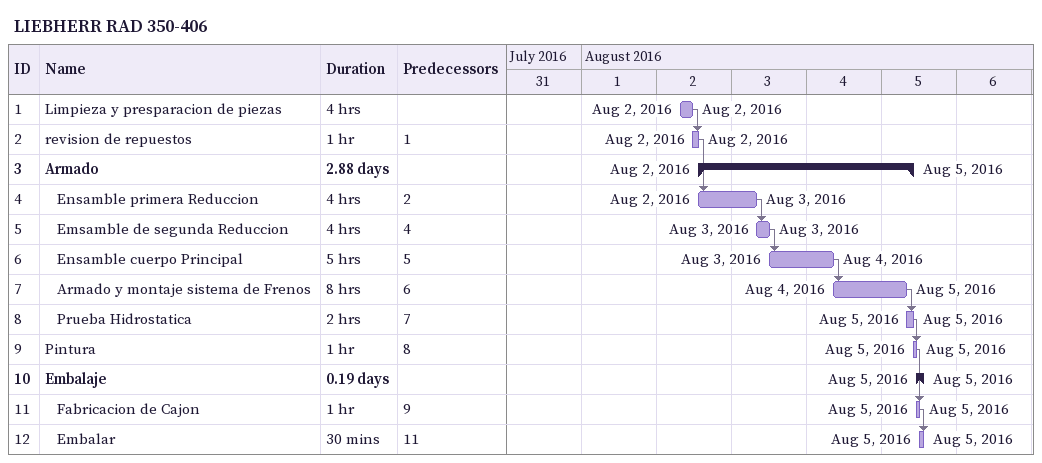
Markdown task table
LIEBHERR RAD 350-406

| ID | Level | Task | Duration | Start | Finish | Predecessors |
|---|---|---|---|---|---|---|
| 1 | 1 | Limpieza y presparacion de piezas | 4h | 2016-08-02 | 2016-08-02 |  |
| 2 | 1 | revision de repuestos | 1h | 2016-08-02 | 2016-08-02 | 1 |
| 3 | 1 | **Armado** | 2.88d | 2016-08-02 | 2016-08-05 |  |
| 4 | 2 | Ensamble primera Reduccion | 4h | 2016-08-02 | 2016-08-03 | 2 |
| 5 | 2 | Emsamble de segunda Reduccion | 4h | 2016-08-03 | 2016-08-03 | 4 |
| 6 | 2 | Ensamble cuerpo Principal | 5h | 2016-08-03 | 2016-08-04 | 5 |
| 7 | 2 | Armado y montaje sistema de Frenos | 8h | 2016-08-04 | 2016-08-05 | 6 |
| 8 | 2 | Prueba Hidrostatica | 2h | 2016-08-05 | 2016-08-05 | 7 |
| 9 | 1 | Pintura | 1h | 2016-08-05 | 2016-08-05 | 8 |
| 10 | 1 | **Embalaje** | 0.19d | 2016-08-05 | 2016-08-05 |  |
| 11 | 2 | Fabricacion de Cajon | 1h | 2016-08-05 | 2016-08-05 | 9 |
| 12 | 2 | Embalar | 30min | 2016-08-05 | 2016-08-05 | 11 |
